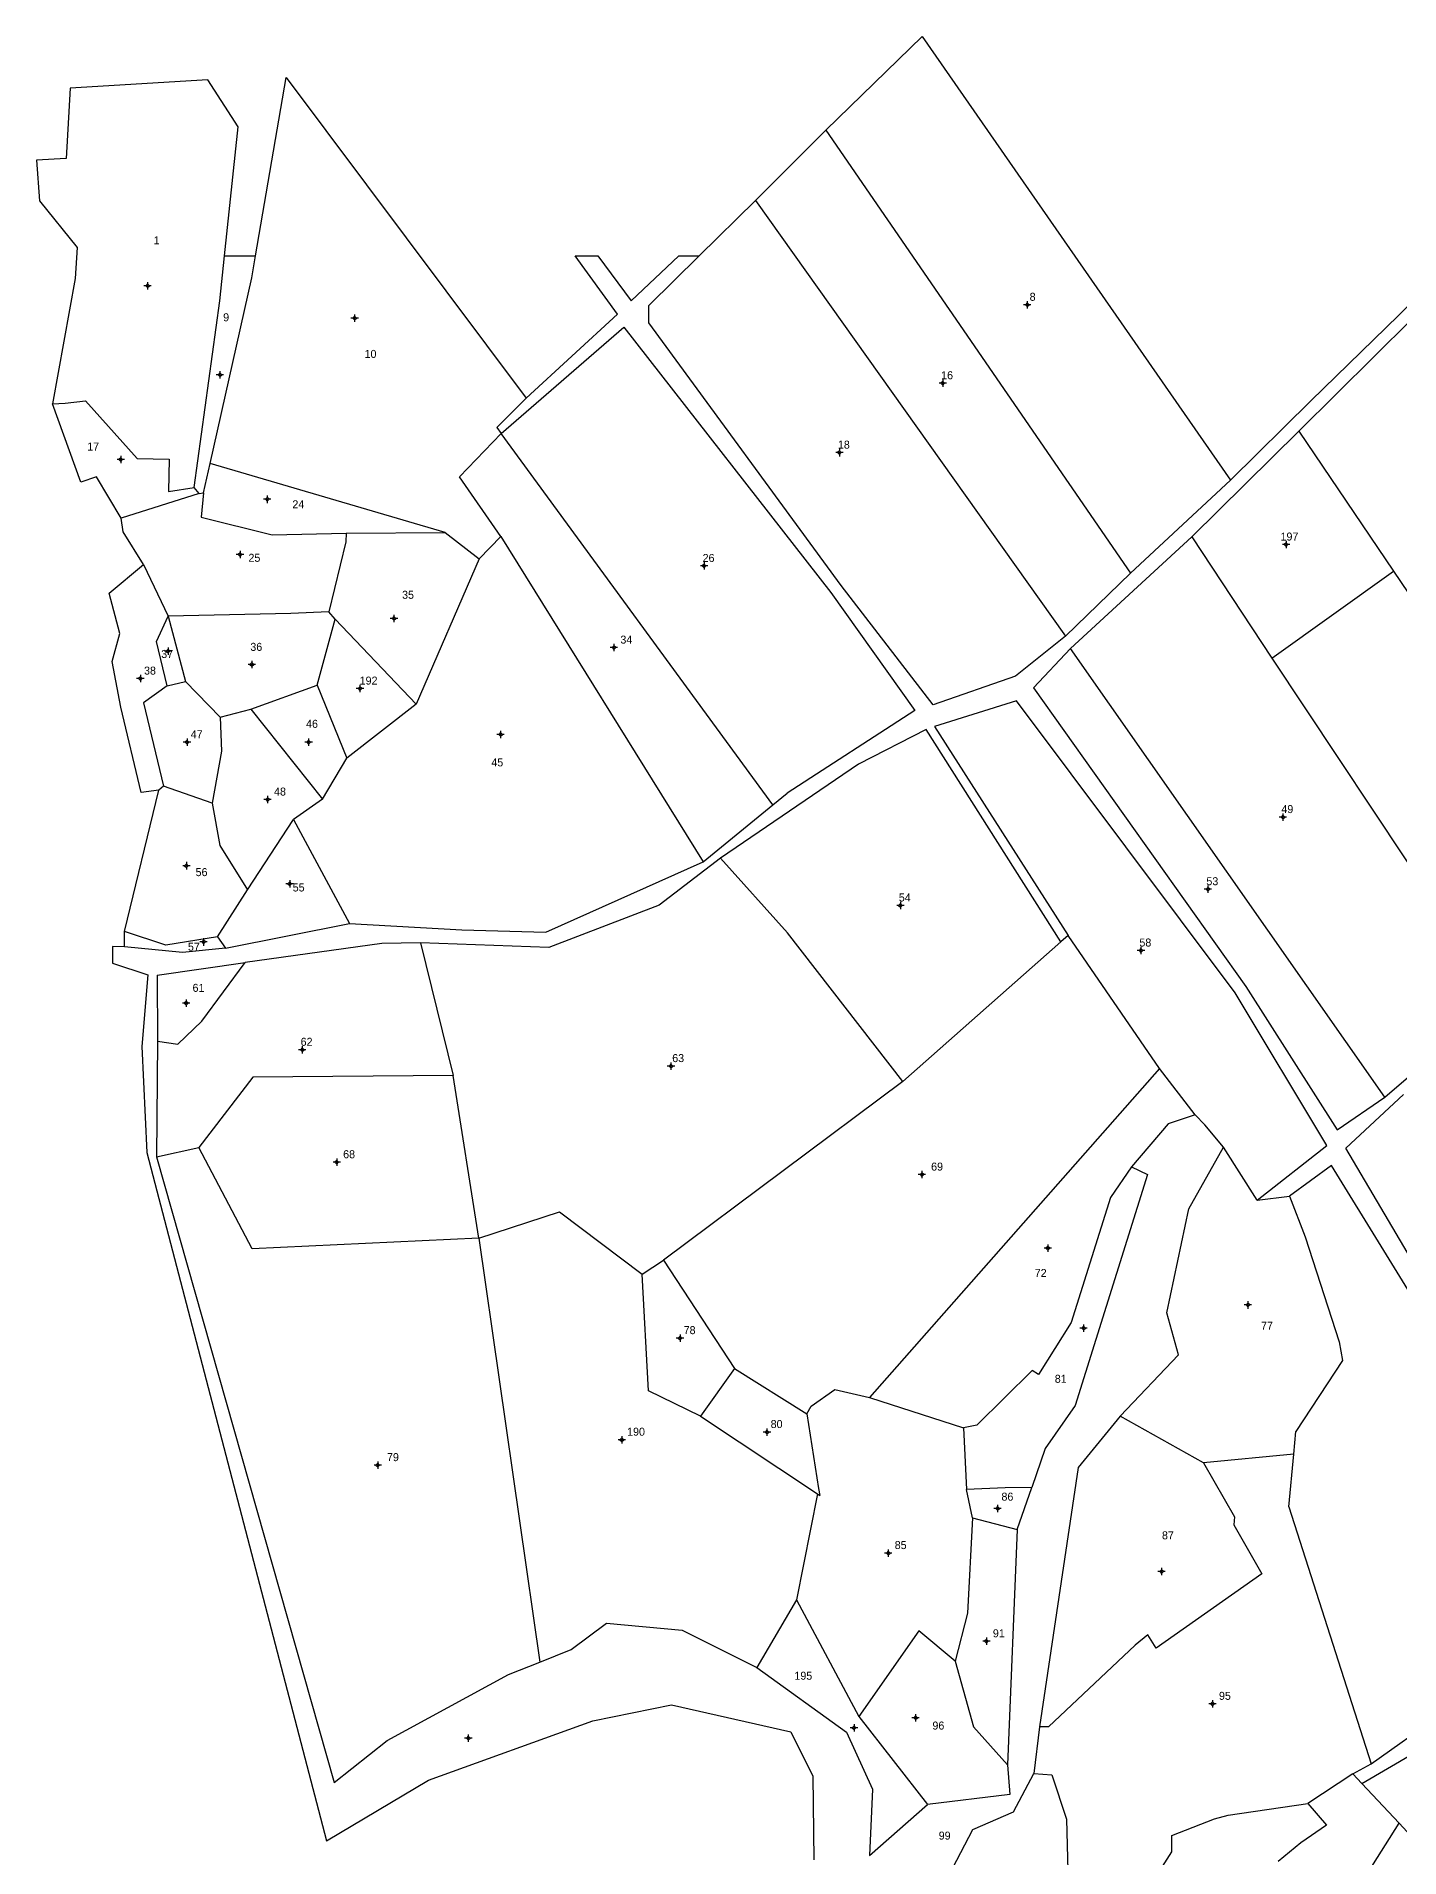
# Model space of a CAD drawing. Extents: x 361974 to 363140, y 1840922 to 1842083.
# Drawn here: x 361974 to 362434, y 1841460 to 1842074 of the extents above; entities that cross this region are included whole.
import ezdxf

# ---------------------------------------------------------------- set-up
doc = ezdxf.new("R2010")
doc.units = 0
for name, color, linetype in [('Level 10', 7, 'Continuous'), ('Level 11', 7, 'Continuous'), ('Level 15', 7, 'Continuous')]:
    doc.layers.add(name, color=color, linetype=linetype)

msp = doc.modelspace()

# ---------------------------------------------------------------- linework, layer by layer
at = {"layer": 'Level 10'}
for p, q in [((362240.61, 1842042.37), (362273.17, 1842074.03)), ((362273.17, 1842074.03), (362377.11, 1841924.29)), ((361985.72, 1842056.62), (361984.37, 1842032.88)), ((362032.12, 1842059.37), (361985.72, 1842056.62)), ((362042.42, 1842043.55), (362032.12, 1842059.37)), ((362048.27, 1842000), (362058.6, 1842060.22)), ((362058.6, 1842060.22), (362139.58, 1841952.03)), ((362037.8, 1842000), (362042.42, 1842043.55)), ((362216.95, 1842018.69), (362240.61, 1842042.37)), ((362240.61, 1842042.37), (362343.36, 1841892.99)), ((361984.37, 1842032.88), (361974.32, 1842032.28)), ((361974.32, 1842032.28), (361975.41, 1842018.59)), ((361975.41, 1842018.59), (361988.03, 1842002.78)), ((362197.94, 1842000), (362216.95, 1842018.69)), ((362216.95, 1842018.69), (362321.46, 1841871.69)), ((361988.03, 1842002.78), (361987.35, 1841992.41)), ((362036.2, 1841984.87), (362037.8, 1842000)), ((362037.8, 1842000), (362048.27, 1842000)), ((362047, 1841992.59), (362048.27, 1842000)), ((362170.37, 1841980.36), (362156.1, 1842000)), ((362156.1, 1842000), (362163.67, 1842000)), ((362163.67, 1842000), (362174.92, 1841984.81)), ((362174.92, 1841984.81), (362191.02, 1842000)), ((362180.86, 1841983.21), (362197.94, 1842000)), ((362191.02, 1842000), (362197.94, 1842000)), ((362453.59, 1842000), (362433.92, 1841979.97)), ((361987.35, 1841992.41), (361979.7, 1841950.05)), ((362032.91, 1841929.92), (362047, 1841992.59)), ((362027.57, 1841921.83), (362036.2, 1841984.87)), ((362180.94, 1841977.47), (362180.86, 1841983.21)), ((362139.58, 1841952.03), (362170.37, 1841980.36)), ((362245.76, 1841888.86), (362180.94, 1841977.47)), ((362400.14, 1841940.9), (362438.3, 1841978.64)), ((362433.92, 1841979.97), (362404.29, 1841951.15)), ((362131.12, 1841940.1), (362172.44, 1841976)), ((362172.44, 1841976), (362242.36, 1841886.4)), ((362139.58, 1841952.03), (362129.59, 1841942.14)), ((361979.7, 1841950.05), (361983.99, 1841950.33)), ((361989.27, 1841923.63), (361979.7, 1841950.05)), ((361983.99, 1841950.33), (361990.83, 1841951.09)), ((361990.83, 1841951.09), (362008.32, 1841931.7)), ((362404.29, 1841951.15), (362377.11, 1841924.29)), ((362117.06, 1841925.44), (362131.12, 1841940.1)), ((362129.59, 1841942.14), (362131.12, 1841940.1)), ((362222.78, 1841814.82), (362131.12, 1841940.1)), ((362364.04, 1841905.2), (362400.14, 1841940.9)), ((362400.14, 1841940.9), (362432.07, 1841893.68)), ((362008.32, 1841931.7), (362019.07, 1841931.46)), ((362019.07, 1841931.46), (362018.88, 1841920.49)), ((362030.69, 1841920.07), (362032.91, 1841929.92)), ((362112.21, 1841906.66), (362032.91, 1841929.92)), ((361994.54, 1841925.43), (361989.27, 1841923.63)), ((362002.89, 1841911.5), (361994.54, 1841925.43)), ((362018.88, 1841920.49), (362027.57, 1841921.83)), ((362029.23, 1841919.8), (362027.57, 1841921.83)), ((362131.03, 1841905.34), (362117.06, 1841925.44)), ((362377.11, 1841924.29), (362343.36, 1841892.99)), ((362029.23, 1841919.8), (362002.89, 1841911.5)), ((362029.23, 1841919.8), (362030.69, 1841920.07)), ((362030.69, 1841920.07), (362029.84, 1841911.83)), ((362003.57, 1841906.91), (362002.89, 1841911.5)), ((362029.84, 1841911.83), (362053.8, 1841905.85)), ((362010.39, 1841895.84), (362003.57, 1841906.91)), ((362053.8, 1841905.85), (362078.82, 1841906.51)), ((362078.75, 1841903.49), (362072.94, 1841879.95)), ((362078.82, 1841906.51), (362078.75, 1841903.49)), ((362078.82, 1841906.51), (362112.21, 1841906.66)), ((362112.21, 1841906.66), (362123.73, 1841897.79)), ((362123.73, 1841897.79), (362131.03, 1841905.34)), ((362131.03, 1841905.34), (362199.2, 1841795.63)), ((362364.04, 1841905.2), (362323.15, 1841867.52)), ((362364.04, 1841905.2), (362391.11, 1841864.35)), ((362123.73, 1841897.79), (362102.46, 1841848.79)), ((361998.85, 1841886.2), (362010.39, 1841895.84)), ((362010.39, 1841895.84), (362018.79, 1841878.43)), ((362343.36, 1841892.99), (362321.46, 1841871.69)), ((362391.11, 1841864.35), (362432.07, 1841893.68)), ((362432.07, 1841893.68), (362506.16, 1841784.11)), ((362002.51, 1841872.6), (361998.85, 1841886.2)), ((362242.36, 1841886.4), (362270.63, 1841846.62)), ((362276.88, 1841848.56), (362245.76, 1841888.86)), ((362014.81, 1841869.87), (362018.79, 1841878.43)), ((362060.14, 1841879.42), (362018.79, 1841878.43)), ((362018.79, 1841878.43), (362024.57, 1841856.47)), ((362072.94, 1841879.95), (362060.14, 1841879.42)), ((362075.07, 1841877.47), (362072.94, 1841879.95)), ((361999.86, 1841863.16), (362002.51, 1841872.6)), ((362069.01, 1841855.23), (362075.07, 1841877.47)), ((362075.07, 1841877.47), (362102.46, 1841848.79)), ((362018.42, 1841854.91), (362014.81, 1841869.87)), ((362321.46, 1841871.69), (362304.58, 1841858.19)), ((362323.15, 1841867.52), (362310.68, 1841854.24)), ((362429.23, 1841716.18), (362323.15, 1841867.52)), ((362002.75, 1841847.81), (361999.86, 1841863.16)), ((362391.11, 1841864.35), (362467.41, 1841749.21)), ((362018.42, 1841854.91), (362010.43, 1841849.19)), ((362018.42, 1841854.91), (362024.57, 1841856.47)), ((362024.57, 1841856.47), (362036.26, 1841844.42)), ((362046.6, 1841847.07), (362069.01, 1841855.23)), ((362069.01, 1841855.23), (362079.01, 1841830.6)), ((362304.58, 1841858.19), (362276.88, 1841848.56)), ((362310.68, 1841854.24), (362382.33, 1841753.58)), ((362009.64, 1841818.96), (362002.75, 1841847.81)), ((362010.43, 1841849.19), (362017.24, 1841821.16)), ((362102.46, 1841848.79), (362079.01, 1841830.6)), ((362304.99, 1841849.89), (362277.3, 1841841.27)), ((362378.75, 1841751.36), (362304.99, 1841849.89)), ((362036.26, 1841844.42), (362046.6, 1841847.07)), ((362036.26, 1841844.42), (362036.71, 1841832.91)), ((362046.6, 1841847.07), (362070.87, 1841816.68)), ((362270.63, 1841846.62), (362227.59, 1841818.73)), ((362277.3, 1841841.27), (362322.37, 1841770.73)), ((362274.5, 1841840.2), (362251.68, 1841828.53)), ((362319.94, 1841768.58), (362274.5, 1841840.2)), ((362036.71, 1841832.91), (362033.64, 1841815.37)), ((362070.87, 1841816.68), (362079.01, 1841830.6)), ((362251.68, 1841828.53), (362205.06, 1841796.86)), ((362004.04, 1841772.05), (362015.57, 1841819.72)), ((362015.57, 1841819.72), (362009.64, 1841818.96)), ((362017.24, 1841821.16), (362015.57, 1841819.72)), ((362033.64, 1841815.37), (362017.24, 1841821.16)), ((362070.87, 1841816.68), (362061.08, 1841809.89)), ((362222.78, 1841814.82), (362227.59, 1841818.73)), ((362033.64, 1841815.37), (362036.23, 1841801.09)), ((362199.2, 1841795.63), (362222.78, 1841814.82)), ((362045.47, 1841786.14), (362061.08, 1841809.89)), ((362061.08, 1841809.89), (362079.89, 1841774.79)), ((362036.23, 1841801.09), (362045.47, 1841786.14)), ((362146.12, 1841771.83), (362199.2, 1841795.63)), ((362205.06, 1841796.86), (362184.45, 1841781)), ((362227.71, 1841771.61), (362205.06, 1841796.86)), ((362035.36, 1841770.27), (362045.47, 1841786.14)), ((362184.45, 1841781), (362147.22, 1841766.72)), ((362038.14, 1841766.51), (362079.89, 1841774.79)), ((362079.89, 1841774.79), (362117.8, 1841772.65)), ((362017.99, 1841767.45), (362004.04, 1841772.05)), ((362004.04, 1841766.95), (362004.04, 1841772.05)), ((362035.36, 1841770.27), (362017.99, 1841767.45)), ((362035.36, 1841770.27), (362038.14, 1841766.51)), ((362090.88, 1841767.99), (362044.69, 1841761.64)), ((362103.93, 1841768.29), (362090.88, 1841767.99)), ((362147.22, 1841766.72), (362103.93, 1841768.29)), ((362103.93, 1841768.29), (362114.96, 1841723.51)), ((362117.8, 1841772.65), (362146.12, 1841771.83)), ((362266.57, 1841721.55), (362227.71, 1841771.61)), ((362319.94, 1841768.58), (362266.57, 1841721.55)), ((362322.37, 1841770.73), (362319.94, 1841768.58)), ((362353.13, 1841725.83), (362322.37, 1841770.73)), ((362004.04, 1841766.95), (362000, 1841767)), ((362000, 1841767), (362000, 1841761.37)), ((362000, 1841761.37), (362011.86, 1841757.44)), ((362023.57, 1841765.06), (362004.04, 1841766.95)), ((362015.02, 1841757.34), (362044.69, 1841761.64)), ((362038.14, 1841766.51), (362023.57, 1841765.06)), ((362030.17, 1841741.83), (362044.69, 1841761.64)), ((362011.86, 1841757.44), (362009.92, 1841733.31)), ((362015.02, 1841757.34), (362015.16, 1841735.1)), ((362409.62, 1841699.94), (362378.75, 1841751.36)), ((362382.33, 1841753.58), (362413.13, 1841705.19)), ((362429.23, 1841716.18), (362467.41, 1841749.21)), ((362022.01, 1841734.12), (362030.17, 1841741.83)), ((362009.92, 1841733.31), (362011.57, 1841697.55)), ((362015.16, 1841735.1), (362014.78, 1841696.1)), ((362015.16, 1841735.1), (362022.01, 1841734.12)), ((362353.13, 1841725.83), (362255.4, 1841614.94)), ((362365.2, 1841710.3), (362353.13, 1841725.83)), ((362047.33, 1841722.97), (362029.11, 1841699.18)), ((362114.96, 1841723.51), (362047.33, 1841722.97)), ((362123.56, 1841668.6), (362114.96, 1841723.51)), ((362266.57, 1841721.55), (362185.82, 1841661.28)), ((362413.13, 1841705.19), (362429.23, 1841716.18)), ((362416.01, 1841699.03), (362435.51, 1841717.13)), ((362356.11, 1841707.22), (362343.77, 1841692.76)), ((362365.2, 1841710.3), (362356.11, 1841707.22)), ((362368.48, 1841706.91), (362365.2, 1841710.3)), ((362374.74, 1841699.36), (362368.48, 1841706.91)), ((362386.14, 1841681.48), (362409.62, 1841699.94)), ((362011.57, 1841697.55), (362072.23, 1841465.38)), ((362014.78, 1841696.1), (362029.11, 1841699.18)), ((362014.78, 1841696.1), (362074.8, 1841484.99)), ((362047.1, 1841665.02), (362029.11, 1841699.18)), ((362363.06, 1841678.49), (362374.74, 1841699.36)), ((362386.14, 1841681.48), (362374.74, 1841699.36)), ((362500.16, 1841556.34), (362416.01, 1841699.03)), ((362349.15, 1841690.14), (362324.69, 1841612.16)), ((362343.77, 1841692.76), (362336.7, 1841682.41)), ((362343.77, 1841692.76), (362349.15, 1841690.14)), ((362411.21, 1841693.17), (362397.01, 1841682.85)), ((362501.62, 1841546), (362411.21, 1841693.17)), ((362336.7, 1841682.41), (362323.42, 1841640.2)), ((362386.14, 1841681.48), (362397.01, 1841682.85)), ((362397.01, 1841682.85), (362402.3, 1841669.08)), ((362123.56, 1841668.6), (362150.73, 1841677.48)), ((362150.73, 1841677.48), (362178.65, 1841656.53)), ((362355.7, 1841643.47), (362363.06, 1841678.49)), ((362123.56, 1841668.6), (362047.1, 1841665.02)), ((362123.56, 1841668.6), (362144.14, 1841525.67)), ((362402.3, 1841669.08), (362413.8, 1841633.72)), ((362178.65, 1841656.53), (362185.82, 1841661.28)), ((362185.82, 1841661.28), (362209.77, 1841624.64)), ((362180.8, 1841617.12), (362178.65, 1841656.53)), ((362323.42, 1841640.2), (362312.42, 1841622.62)), ((362359.58, 1841629.26), (362355.7, 1841643.47)), ((362413.8, 1841633.72), (362414.89, 1841627.39)), ((362339.88, 1841608.6), (362359.58, 1841629.26)), ((362414.89, 1841627.39), (362399.22, 1841603.42)), ((362209.77, 1841624.64), (362198.39, 1841608.57)), ((362209.77, 1841624.64), (362234.17, 1841609.44)), ((362310.19, 1841623.99), (362291.59, 1841605.58)), ((362312.42, 1841622.62), (362310.19, 1841623.99)), ((362198.39, 1841608.57), (362180.8, 1841617.12)), ((362235.62, 1841612.01), (362243.64, 1841617.58)), ((362243.64, 1841617.58), (362255.4, 1841614.94)), ((362255.4, 1841614.94), (362287.08, 1841604.64)), ((362198.39, 1841608.57), (362237.8, 1841582.35)), ((362234.17, 1841609.44), (362235.62, 1841612.01)), ((362234.17, 1841609.44), (362238.17, 1841584.25)), ((362324.69, 1841612.16), (362314.59, 1841597.73)), ((362339.88, 1841608.6), (362325.72, 1841591.33)), ((362367.99, 1841592.86), (362339.88, 1841608.6)), ((362291.59, 1841605.58), (362287.08, 1841604.64)), ((362287.08, 1841604.64), (362288.13, 1841583.87)), ((362398.48, 1841595.76), (362399.22, 1841603.42)), ((362314.59, 1841597.73), (362310.1, 1841584.54)), ((362398.48, 1841595.76), (362367.99, 1841592.86)), ((362396.77, 1841578.06), (362398.48, 1841595.76)), ((362325.72, 1841591.33), (362312.71, 1841503.79)), ((362367.99, 1841592.86), (362378.48, 1841574.6)), ((362238.17, 1841584.25), (362238.55, 1841581.85)), ((362301.17, 1841584.4), (362288.13, 1841583.87)), ((362290.15, 1841574.29), (362288.13, 1841583.87)), ((362310.1, 1841584.54), (362301.17, 1841584.4)), ((362305.13, 1841570.4), (362310.1, 1841584.54)), ((362237.8, 1841582.35), (362230.77, 1841546.6)), ((362237.8, 1841582.35), (362238.55, 1841581.85)), ((362396.77, 1841578.06), (362424.62, 1841491.34)), ((362290.15, 1841574.29), (362288.37, 1841542.1)), ((362290.15, 1841574.29), (362305.13, 1841570.4)), ((362378.48, 1841574.6), (362378.21, 1841571.9)), ((362378.21, 1841571.9), (362387.69, 1841555.47)), ((362305.13, 1841570.4), (362301.93, 1841491.02)), ((362387.69, 1841555.47), (362352.01, 1841530.3)), ((362230.77, 1841546.6), (362217.4, 1841523.85)), ((362230.77, 1841546.6), (362251.8, 1841507.27)), ((362288.37, 1841542.1), (362284.29, 1841525.97)), ((362424.62, 1841491.34), (362501.62, 1841546)), ((362154.68, 1841529.91), (362166.65, 1841538.73)), ((362166.65, 1841538.73), (362192.14, 1841536.4)), ((362192.14, 1841536.4), (362217.4, 1841523.85)), ((362272.01, 1841536.16), (362251.8, 1841507.27)), ((362284.29, 1841525.97), (362272.01, 1841536.16)), ((362349.29, 1841534.85), (362345.02, 1841531.33)), ((362352.01, 1841530.3), (362349.29, 1841534.85)), ((362144.14, 1841525.67), (362154.68, 1841529.91)), ((362345.02, 1841531.33), (362315.71, 1841503.77)), ((362133.59, 1841521.43), (362144.14, 1841525.67)), ((362217.4, 1841523.85), (362247.54, 1841502.06)), ((362284.29, 1841525.97), (362290.49, 1841503.85)), ((362092.66, 1841499.2), (362133.59, 1841521.43)), ((362162.02, 1841505.82), (362188.51, 1841511.23)), ((362188.51, 1841511.23), (362228.77, 1841502.09)), ((362421.49, 1841484.65), (362465.26, 1841510.47)), ((362106.56, 1841485.81), (362162.02, 1841505.82)), ((362251.8, 1841507.27), (362274.88, 1841477.56)), ((362290.49, 1841503.85), (362301.93, 1841491.02)), ((362312.71, 1841503.79), (362310.83, 1841488.05)), ((362315.71, 1841503.77), (362312.71, 1841503.79)), ((362074.8, 1841484.99), (362092.66, 1841499.2)), ((362228.77, 1841502.09), (362236.26, 1841487.2)), ((362247.54, 1841502.06), (362256.37, 1841482.79)), ((362418.41, 1841487.93), (362424.62, 1841491.34)), ((362072.23, 1841465.38), (362106.56, 1841485.81)), ((362236.26, 1841487.2), (362236.58, 1841458.99)), ((362301.93, 1841491.02), (362302.65, 1841481.03)), ((362303.98, 1841475.1), (362310.83, 1841488.05)), ((362310.83, 1841488.05), (362316.81, 1841487.62)), ((362316.81, 1841487.62), (362321.86, 1841472.7)), ((362418.41, 1841487.93), (362403.21, 1841477.97)), ((362418.41, 1841487.93), (362421.49, 1841484.65)), ((362256.37, 1841482.79), (362255.32, 1841460.41)), ((362302.65, 1841481.03), (362274.88, 1841477.56)), ((362421.49, 1841484.65), (362434.02, 1841471.28)), ((362255.32, 1841460.41), (362274.88, 1841477.56)), ((362290.23, 1841469.14), (362303.98, 1841475.1)), ((362321.86, 1841472.7), (362322.92, 1841427.36)), ((362357.4, 1841467.1), (362371.75, 1841472.8)), ((362371.75, 1841472.8), (362376.38, 1841474.03)), ((362376.38, 1841474.03), (362403.21, 1841477.97)), ((362403.21, 1841477.97), (362409.56, 1841470.64)), ((362279.44, 1841448.51), (362290.23, 1841469.14)), ((362357.38, 1841461.62), (362357.4, 1841467.1)), ((362409.56, 1841470.64), (362400.91, 1841464.72)), ((362423.49, 1841454.57), (362434.02, 1841471.28)), ((362434.02, 1841471.28), (362436.76, 1841468.36)), ((362338.38, 1841432.21), (362357.38, 1841461.62)), ((362400.91, 1841464.72), (362393.25, 1841458.37))]:
    msp.add_line(p, q, dxfattribs=at)
at = {"layer": 'Level 11'}
for p, q in [((362011.195, 1841989.93), (362010.57, 1841989.93)), ((362011.82, 1841990.555), (362011.195, 1841989.93)), ((362011.195, 1841989.93), (362011.82, 1841989.305)), ((362011.82, 1841991.18), (362011.82, 1841990.555)), ((362012.445, 1841989.93), (362011.82, 1841990.555)), ((362011.82, 1841989.305), (362012.445, 1841989.93)), ((362011.82, 1841989.305), (362011.82, 1841988.68)), ((362013.07, 1841989.93), (362012.445, 1841989.93)), ((362307.925, 1841983.51), (362307.3, 1841983.51)), ((362308.55, 1841984.135), (362307.925, 1841983.51)), ((362307.925, 1841983.51), (362308.55, 1841982.885)), ((362308.55, 1841984.76), (362308.55, 1841984.135)), ((362309.175, 1841983.51), (362308.55, 1841984.135)), ((362308.55, 1841982.885), (362309.175, 1841983.51)), ((362308.55, 1841982.885), (362308.55, 1841982.26)), ((362309.8, 1841983.51), (362309.175, 1841983.51)), ((362081.045, 1841979), (362080.42, 1841979)), ((362081.67, 1841979.625), (362081.045, 1841979)), ((362081.045, 1841979), (362081.67, 1841978.375)), ((362081.67, 1841980.25), (362081.67, 1841979.625)), ((362082.295, 1841979), (362081.67, 1841979.625)), ((362081.67, 1841978.375), (362082.295, 1841979)), ((362081.67, 1841978.375), (362081.67, 1841977.75)), ((362082.92, 1841979), (362082.295, 1841979)), ((362035.595, 1841959.9), (362034.97, 1841959.9)), ((362036.22, 1841960.525), (362035.595, 1841959.9)), ((362035.595, 1841959.9), (362036.22, 1841959.275)), ((362036.22, 1841961.15), (362036.22, 1841960.525)), ((362036.845, 1841959.9), (362036.22, 1841960.525)), ((362036.22, 1841959.275), (362036.845, 1841959.9)), ((362036.22, 1841959.275), (362036.22, 1841958.65)), ((362037.47, 1841959.9), (362036.845, 1841959.9)), ((362280.05, 1841958.28), (362280.05, 1841957.655)), ((362279.425, 1841957.03), (362278.8, 1841957.03)), ((362280.05, 1841957.655), (362279.425, 1841957.03)), ((362279.425, 1841957.03), (362280.05, 1841956.405)), ((362280.675, 1841957.03), (362280.05, 1841957.655)), ((362280.05, 1841956.405), (362280.675, 1841957.03)), ((362280.05, 1841956.405), (362280.05, 1841955.78)), ((362281.3, 1841957.03), (362280.675, 1841957.03)), ((362244.595, 1841933.62), (362243.97, 1841933.62)), ((362245.22, 1841934.245), (362244.595, 1841933.62)), ((362244.595, 1841933.62), (362245.22, 1841932.995)), ((362245.22, 1841934.87), (362245.22, 1841934.245)), ((362245.845, 1841933.62), (362245.22, 1841934.245)), ((362245.22, 1841932.995), (362245.845, 1841933.62)), ((362246.47, 1841933.62), (362245.845, 1841933.62)), ((362002.155, 1841931.3), (362001.53, 1841931.3)), ((362002.78, 1841931.925), (362002.155, 1841931.3)), ((362002.155, 1841931.3), (362002.78, 1841930.675)), ((362002.78, 1841932.55), (362002.78, 1841931.925)), ((362003.405, 1841931.3), (362002.78, 1841931.925)), ((362002.78, 1841930.675), (362003.405, 1841931.3)), ((362002.78, 1841930.675), (362002.78, 1841930.05)), ((362004.03, 1841931.3), (362003.405, 1841931.3)), ((362245.22, 1841932.995), (362245.22, 1841932.37)), ((362051.575, 1841917.88), (362050.95, 1841917.88)), ((362052.2, 1841918.505), (362051.575, 1841917.88)), ((362051.575, 1841917.88), (362052.2, 1841917.255)), ((362052.2, 1841919.13), (362052.2, 1841918.505)), ((362052.825, 1841917.88), (362052.2, 1841918.505)), ((362052.2, 1841917.255), (362052.825, 1841917.88)), ((362052.2, 1841917.255), (362052.2, 1841916.63)), ((362053.45, 1841917.88), (362052.825, 1841917.88)), ((362395.88, 1841903.245), (362395.255, 1841902.62)), ((362395.88, 1841903.87), (362395.88, 1841903.245)), ((362396.505, 1841902.62), (362395.88, 1841903.245)), ((362042.375, 1841899.25), (362041.75, 1841899.25)), ((362043, 1841899.875), (362042.375, 1841899.25)), ((362042.375, 1841899.25), (362043, 1841898.625)), ((362043, 1841900.5), (362043, 1841899.875)), ((362043.625, 1841899.25), (362043, 1841899.875)), ((362043, 1841898.625), (362043.625, 1841899.25)), ((362043, 1841898.625), (362043, 1841898)), ((362044.25, 1841899.25), (362043.625, 1841899.25)), ((362199.57, 1841896.66), (362199.57, 1841896.035)), ((362395.255, 1841902.62), (362394.63, 1841902.62)), ((362395.255, 1841902.62), (362395.88, 1841901.995)), ((362395.88, 1841901.995), (362396.505, 1841902.62)), ((362395.88, 1841901.995), (362395.88, 1841901.37)), ((362397.13, 1841902.62), (362396.505, 1841902.62)), ((362198.945, 1841895.41), (362198.32, 1841895.41)), ((362199.57, 1841896.035), (362198.945, 1841895.41)), ((362198.945, 1841895.41), (362199.57, 1841894.785)), ((362200.195, 1841895.41), (362199.57, 1841896.035)), ((362199.57, 1841894.785), (362200.195, 1841895.41)), ((362199.57, 1841894.785), (362199.57, 1841894.16)), ((362200.82, 1841895.41), (362200.195, 1841895.41)), ((362094.94, 1841878.345), (362094.315, 1841877.72)), ((362094.94, 1841878.97), (362094.94, 1841878.345)), ((362095.565, 1841877.72), (362094.94, 1841878.345)), ((362094.315, 1841877.72), (362093.69, 1841877.72)), ((362094.315, 1841877.72), (362094.94, 1841877.095)), ((362094.94, 1841877.095), (362095.565, 1841877.72)), ((362094.94, 1841877.095), (362094.94, 1841876.47)), ((362096.19, 1841877.72), (362095.565, 1841877.72)), ((362018.105, 1841866.67), (362017.48, 1841866.67)), ((362018.73, 1841867.295), (362018.105, 1841866.67)), ((362018.105, 1841866.67), (362018.73, 1841866.045)), ((362018.73, 1841867.92), (362018.73, 1841867.295)), ((362019.355, 1841866.67), (362018.73, 1841867.295)), ((362018.73, 1841866.045), (362019.355, 1841866.67)), ((362018.73, 1841866.045), (362018.73, 1841865.42)), ((362019.98, 1841866.67), (362019.355, 1841866.67)), ((362168.515, 1841867.86), (362167.89, 1841867.86)), ((362169.14, 1841868.485), (362168.515, 1841867.86)), ((362168.515, 1841867.86), (362169.14, 1841867.235)), ((362169.14, 1841869.11), (362169.14, 1841868.485)), ((362169.765, 1841867.86), (362169.14, 1841868.485)), ((362169.14, 1841867.235), (362169.765, 1841867.86)), ((362169.14, 1841867.235), (362169.14, 1841866.61)), ((362170.39, 1841867.86), (362169.765, 1841867.86)), ((362046.365, 1841862.18), (362045.74, 1841862.18)), ((362046.99, 1841862.805), (362046.365, 1841862.18)), ((362046.365, 1841862.18), (362046.99, 1841861.555)), ((362046.99, 1841863.43), (362046.99, 1841862.805)), ((362047.615, 1841862.18), (362046.99, 1841862.805)), ((362046.99, 1841861.555), (362047.615, 1841862.18)), ((362046.99, 1841861.555), (362046.99, 1841860.93)), ((362048.24, 1841862.18), (362047.615, 1841862.18)), ((362008.755, 1841857.4), (362008.13, 1841857.4)), ((362009.38, 1841858.025), (362008.755, 1841857.4)), ((362008.755, 1841857.4), (362009.38, 1841856.775)), ((362009.38, 1841858.65), (362009.38, 1841858.025)), ((362010.005, 1841857.4), (362009.38, 1841858.025)), ((362009.38, 1841856.775), (362010.005, 1841857.4)), ((362009.38, 1841856.775), (362009.38, 1841856.15)), ((362010.63, 1841857.4), (362010.005, 1841857.4)), ((362082.845, 1841854.04), (362082.22, 1841854.04)), ((362083.47, 1841854.665), (362082.845, 1841854.04)), ((362082.845, 1841854.04), (362083.47, 1841853.415)), ((362083.47, 1841855.29), (362083.47, 1841854.665)), ((362084.095, 1841854.04), (362083.47, 1841854.665)), ((362083.47, 1841853.415), (362084.095, 1841854.04)), ((362084.72, 1841854.04), (362084.095, 1841854.04)), ((362083.47, 1841853.415), (362083.47, 1841852.79)), ((362024.495, 1841835.92), (362023.87, 1841835.92)), ((362025.12, 1841836.545), (362024.495, 1841835.92)), ((362024.495, 1841835.92), (362025.12, 1841835.295)), ((362025.12, 1841837.17), (362025.12, 1841836.545)), ((362025.745, 1841835.92), (362025.12, 1841836.545)), ((362025.12, 1841835.295), (362025.745, 1841835.92)), ((362025.12, 1841835.295), (362025.12, 1841834.67)), ((362026.37, 1841835.92), (362025.745, 1841835.92)), ((362065.535, 1841835.96), (362064.91, 1841835.96)), ((362066.16, 1841836.585), (362065.535, 1841835.96)), ((362065.535, 1841835.96), (362066.16, 1841835.335)), ((362066.16, 1841837.21), (362066.16, 1841836.585)), ((362066.785, 1841835.96), (362066.16, 1841836.585)), ((362066.16, 1841835.335), (362066.785, 1841835.96)), ((362066.16, 1841835.335), (362066.16, 1841834.71)), ((362067.41, 1841835.96), (362066.785, 1841835.96)), ((362130.285, 1841838.58), (362129.66, 1841838.58)), ((362130.91, 1841839.205), (362130.285, 1841838.58)), ((362130.285, 1841838.58), (362130.91, 1841837.955)), ((362130.91, 1841839.83), (362130.91, 1841839.205)), ((362131.535, 1841838.58), (362130.91, 1841839.205)), ((362130.91, 1841837.955), (362131.535, 1841838.58)), ((362130.91, 1841837.955), (362130.91, 1841837.33)), ((362132.16, 1841838.58), (362131.535, 1841838.58)), ((362052.31, 1841817.225), (362051.685, 1841816.6)), ((362052.31, 1841817.85), (362052.31, 1841817.225)), ((362052.935, 1841816.6), (362052.31, 1841817.225)), ((362051.685, 1841816.6), (362051.06, 1841816.6)), ((362051.685, 1841816.6), (362052.31, 1841815.975)), ((362052.31, 1841815.975), (362052.935, 1841816.6)), ((362052.31, 1841815.975), (362052.31, 1841815.35)), ((362053.56, 1841816.6), (362052.935, 1841816.6)), ((362394.205, 1841810.69), (362393.58, 1841810.69)), ((362394.83, 1841811.315), (362394.205, 1841810.69)), ((362394.205, 1841810.69), (362394.83, 1841810.065)), ((362394.83, 1841811.94), (362394.83, 1841811.315)), ((362395.455, 1841810.69), (362394.83, 1841811.315)), ((362394.83, 1841810.065), (362395.455, 1841810.69)), ((362396.08, 1841810.69), (362395.455, 1841810.69)), ((362394.83, 1841810.065), (362394.83, 1841809.44)), ((362024.295, 1841794.3), (362023.67, 1841794.3)), ((362024.92, 1841794.925), (362024.295, 1841794.3)), ((362024.295, 1841794.3), (362024.92, 1841793.675)), ((362024.92, 1841795.55), (362024.92, 1841794.925)), ((362025.545, 1841794.3), (362024.92, 1841794.925)), ((362024.92, 1841793.675), (362025.545, 1841794.3)), ((362024.92, 1841793.675), (362024.92, 1841793.05)), ((362026.17, 1841794.3), (362025.545, 1841794.3)), ((362059.135, 1841788.2), (362058.51, 1841788.2)), ((362059.76, 1841788.825), (362059.135, 1841788.2)), ((362059.135, 1841788.2), (362059.76, 1841787.575)), ((362059.76, 1841789.45), (362059.76, 1841788.825)), ((362060.385, 1841788.2), (362059.76, 1841788.825)), ((362059.76, 1841787.575), (362060.385, 1841788.2)), ((362059.76, 1841787.575), (362059.76, 1841786.95)), ((362061.01, 1841788.2), (362060.385, 1841788.2)), ((362368.895, 1841786.36), (362368.27, 1841786.36)), ((362369.52, 1841786.985), (362368.895, 1841786.36)), ((362368.895, 1841786.36), (362369.52, 1841785.735)), ((362369.52, 1841787.61), (362369.52, 1841786.985)), ((362370.145, 1841786.36), (362369.52, 1841786.985)), ((362369.52, 1841785.735), (362370.145, 1841786.36)), ((362370.77, 1841786.36), (362370.145, 1841786.36)), ((362265.145, 1841780.88), (362264.52, 1841780.88)), ((362265.77, 1841781.505), (362265.145, 1841780.88)), ((362265.145, 1841780.88), (362265.77, 1841780.255)), ((362265.77, 1841782.13), (362265.77, 1841781.505)), ((362266.395, 1841780.88), (362265.77, 1841781.505)), ((362265.77, 1841780.255), (362266.395, 1841780.88)), ((362265.77, 1841780.255), (362265.77, 1841779.63)), ((362267.02, 1841780.88), (362266.395, 1841780.88)), ((362369.52, 1841785.735), (362369.52, 1841785.11)), ((362030.085, 1841768.56), (362029.46, 1841768.56)), ((362030.71, 1841769.185), (362030.085, 1841768.56)), ((362030.085, 1841768.56), (362030.71, 1841767.935)), ((362030.71, 1841769.81), (362030.71, 1841769.185)), ((362031.335, 1841768.56), (362030.71, 1841769.185)), ((362030.71, 1841767.935), (362031.335, 1841768.56)), ((362030.71, 1841767.935), (362030.71, 1841767.31)), ((362031.96, 1841768.56), (362031.335, 1841768.56)), ((362346.305, 1841765.68), (362345.68, 1841765.68)), ((362346.93, 1841766.305), (362346.305, 1841765.68)), ((362346.305, 1841765.68), (362346.93, 1841765.055)), ((362346.93, 1841766.93), (362346.93, 1841766.305)), ((362347.555, 1841765.68), (362346.93, 1841766.305)), ((362346.93, 1841765.055), (362347.555, 1841765.68)), ((362346.93, 1841765.055), (362346.93, 1841764.43)), ((362348.18, 1841765.68), (362347.555, 1841765.68)), ((362024.84, 1841749.13), (362024.84, 1841748.505)), ((362024.215, 1841747.88), (362023.59, 1841747.88)), ((362024.84, 1841748.505), (362024.215, 1841747.88)), ((362024.215, 1841747.88), (362024.84, 1841747.255)), ((362025.465, 1841747.88), (362024.84, 1841748.505)), ((362024.84, 1841747.255), (362025.465, 1841747.88)), ((362024.84, 1841747.255), (362024.84, 1841746.63)), ((362026.09, 1841747.88), (362025.465, 1841747.88)), ((362063.355, 1841732.2), (362062.73, 1841732.2)), ((362063.98, 1841732.825), (362063.355, 1841732.2)), ((362063.355, 1841732.2), (362063.98, 1841731.575)), ((362063.98, 1841733.45), (362063.98, 1841732.825)), ((362064.605, 1841732.2), (362063.98, 1841732.825)), ((362063.98, 1841731.575), (362064.605, 1841732.2)), ((362063.98, 1841731.575), (362063.98, 1841730.95)), ((362065.23, 1841732.2), (362064.605, 1841732.2)), ((362187.755, 1841726.7), (362187.13, 1841726.7)), ((362188.38, 1841727.325), (362187.755, 1841726.7)), ((362187.755, 1841726.7), (362188.38, 1841726.075)), ((362188.38, 1841727.95), (362188.38, 1841727.325)), ((362189.005, 1841726.7), (362188.38, 1841727.325)), ((362188.38, 1841726.075), (362189.005, 1841726.7)), ((362188.38, 1841726.075), (362188.38, 1841725.45)), ((362189.63, 1841726.7), (362189.005, 1841726.7)), ((362074.995, 1841694.26), (362074.37, 1841694.26)), ((362075.62, 1841694.885), (362074.995, 1841694.26)), ((362074.995, 1841694.26), (362075.62, 1841693.635)), ((362075.62, 1841695.51), (362075.62, 1841694.885)), ((362076.245, 1841694.26), (362075.62, 1841694.885)), ((362075.62, 1841693.635), (362076.245, 1841694.26)), ((362076.87, 1841694.26), (362076.245, 1841694.26)), ((362075.62, 1841693.635), (362075.62, 1841693.01)), ((362272.395, 1841690.08), (362271.77, 1841690.08)), ((362273.02, 1841690.705), (362272.395, 1841690.08)), ((362272.395, 1841690.08), (362273.02, 1841689.455)), ((362273.02, 1841691.33), (362273.02, 1841690.705)), ((362273.645, 1841690.08), (362273.02, 1841690.705)), ((362273.02, 1841689.455), (362273.645, 1841690.08)), ((362273.02, 1841689.455), (362273.02, 1841688.83)), ((362274.27, 1841690.08), (362273.645, 1841690.08)), ((362314.885, 1841665.24), (362314.26, 1841665.24)), ((362315.51, 1841665.865), (362314.885, 1841665.24)), ((362314.885, 1841665.24), (362315.51, 1841664.615)), ((362315.51, 1841666.49), (362315.51, 1841665.865)), ((362316.135, 1841665.24), (362315.51, 1841665.865)), ((362315.51, 1841664.615), (362316.135, 1841665.24)), ((362315.51, 1841664.615), (362315.51, 1841663.99)), ((362316.76, 1841665.24), (362316.135, 1841665.24)), ((362382.385, 1841646.11), (362381.76, 1841646.11)), ((362383.01, 1841646.735), (362382.385, 1841646.11)), ((362382.385, 1841646.11), (362383.01, 1841645.485)), ((362383.01, 1841647.36), (362383.01, 1841646.735)), ((362383.635, 1841646.11), (362383.01, 1841646.735)), ((362383.01, 1841645.485), (362383.635, 1841646.11)), ((362383.01, 1841645.485), (362383.01, 1841644.86)), ((362384.26, 1841646.11), (362383.635, 1841646.11)), ((362327.57, 1841638.945), (362326.945, 1841638.32)), ((362327.57, 1841639.57), (362327.57, 1841638.945)), ((362328.195, 1841638.32), (362327.57, 1841638.945)), ((362190.815, 1841634.92), (362190.19, 1841634.92)), ((362191.44, 1841635.545), (362190.815, 1841634.92)), ((362190.815, 1841634.92), (362191.44, 1841634.295)), ((362191.44, 1841636.17), (362191.44, 1841635.545)), ((362192.065, 1841634.92), (362191.44, 1841635.545)), ((362191.44, 1841634.295), (362192.065, 1841634.92)), ((362191.44, 1841634.295), (362191.44, 1841633.67)), ((362192.69, 1841634.92), (362192.065, 1841634.92)), ((362326.945, 1841638.32), (362326.32, 1841638.32)), ((362326.945, 1841638.32), (362327.57, 1841637.695)), ((362327.57, 1841637.695), (362328.195, 1841638.32)), ((362327.57, 1841637.695), (362327.57, 1841637.07)), ((362328.82, 1841638.32), (362328.195, 1841638.32)), ((362171.81, 1841601.91), (362171.81, 1841601.285)), ((362220.145, 1841603.24), (362219.52, 1841603.24)), ((362220.77, 1841603.865), (362220.145, 1841603.24)), ((362220.145, 1841603.24), (362220.77, 1841602.615)), ((362220.77, 1841604.49), (362220.77, 1841603.865)), ((362221.395, 1841603.24), (362220.77, 1841603.865)), ((362220.77, 1841602.615), (362221.395, 1841603.24)), ((362220.77, 1841602.615), (362220.77, 1841601.99)), ((362222.02, 1841603.24), (362221.395, 1841603.24)), ((362171.185, 1841600.66), (362170.56, 1841600.66)), ((362171.81, 1841601.285), (362171.185, 1841600.66)), ((362171.185, 1841600.66), (362171.81, 1841600.035)), ((362172.435, 1841600.66), (362171.81, 1841601.285)), ((362171.81, 1841600.035), (362172.435, 1841600.66)), ((362171.81, 1841600.035), (362171.81, 1841599.41)), ((362173.06, 1841600.66), (362172.435, 1841600.66)), ((362088.835, 1841592.08), (362088.21, 1841592.08)), ((362089.46, 1841592.705), (362088.835, 1841592.08)), ((362088.835, 1841592.08), (362089.46, 1841591.455)), ((362089.46, 1841593.33), (362089.46, 1841592.705)), ((362090.085, 1841592.08), (362089.46, 1841592.705)), ((362089.46, 1841591.455), (362090.085, 1841592.08)), ((362089.46, 1841591.455), (362089.46, 1841590.83)), ((362090.71, 1841592.08), (362090.085, 1841592.08)), ((362297.925, 1841577.47), (362297.3, 1841577.47)), ((362298.55, 1841578.095), (362297.925, 1841577.47)), ((362297.925, 1841577.47), (362298.55, 1841576.845)), ((362298.55, 1841578.72), (362298.55, 1841578.095)), ((362299.175, 1841577.47), (362298.55, 1841578.095)), ((362298.55, 1841576.845), (362299.175, 1841577.47)), ((362299.8, 1841577.47), (362299.175, 1841577.47)), ((362298.55, 1841576.845), (362298.55, 1841576.22)), ((362261.065, 1841562.42), (362260.44, 1841562.42)), ((362261.69, 1841563.045), (362261.065, 1841562.42)), ((362261.065, 1841562.42), (362261.69, 1841561.795)), ((362261.69, 1841563.67), (362261.69, 1841563.045)), ((362262.315, 1841562.42), (362261.69, 1841563.045)), ((362261.69, 1841561.795), (362262.315, 1841562.42)), ((362261.69, 1841561.795), (362261.69, 1841561.17)), ((362262.94, 1841562.42), (362262.315, 1841562.42)), ((362353.265, 1841556.18), (362352.64, 1841556.18)), ((362353.89, 1841556.805), (362353.265, 1841556.18)), ((362353.265, 1841556.18), (362353.89, 1841555.555)), ((362353.89, 1841557.43), (362353.89, 1841556.805)), ((362354.515, 1841556.18), (362353.89, 1841556.805)), ((362353.89, 1841555.555), (362354.515, 1841556.18)), ((362353.89, 1841555.555), (362353.89, 1841554.93)), ((362355.14, 1841556.18), (362354.515, 1841556.18)), ((362294.165, 1841532.66), (362293.54, 1841532.66)), ((362294.79, 1841533.285), (362294.165, 1841532.66)), ((362294.165, 1841532.66), (362294.79, 1841532.035)), ((362294.79, 1841533.91), (362294.79, 1841533.285)), ((362295.415, 1841532.66), (362294.79, 1841533.285)), ((362294.79, 1841532.035), (362295.415, 1841532.66)), ((362294.79, 1841532.035), (362294.79, 1841531.41)), ((362296.04, 1841532.66), (362295.415, 1841532.66)), ((362370.435, 1841511.56), (362369.81, 1841511.56)), ((362371.06, 1841512.185), (362370.435, 1841511.56)), ((362370.435, 1841511.56), (362371.06, 1841510.935)), ((362371.06, 1841512.81), (362371.06, 1841512.185)), ((362371.685, 1841511.56), (362371.06, 1841512.185)), ((362371.06, 1841510.935), (362371.685, 1841511.56)), ((362371.06, 1841510.935), (362371.06, 1841510.31)), ((362372.31, 1841511.56), (362371.685, 1841511.56)), ((362249.505, 1841503.5), (362248.88, 1841503.5)), ((362250.13, 1841504.125), (362249.505, 1841503.5)), ((362249.505, 1841503.5), (362250.13, 1841502.875)), ((362250.13, 1841504.75), (362250.13, 1841504.125)), ((362250.755, 1841503.5), (362250.13, 1841504.125)), ((362250.13, 1841502.875), (362250.755, 1841503.5)), ((362251.38, 1841503.5), (362250.755, 1841503.5)), ((362270.255, 1841506.86), (362269.63, 1841506.86)), ((362270.88, 1841507.485), (362270.255, 1841506.86)), ((362270.255, 1841506.86), (362270.88, 1841506.235)), ((362270.88, 1841508.11), (362270.88, 1841507.485)), ((362271.505, 1841506.86), (362270.88, 1841507.485)), ((362270.88, 1841506.235), (362271.505, 1841506.86)), ((362270.88, 1841506.235), (362270.88, 1841505.61)), ((362272.13, 1841506.86), (362271.505, 1841506.86)), ((362119.385, 1841500), (362118.76, 1841500)), ((362120.01, 1841500.625), (362119.385, 1841500)), ((362119.385, 1841500), (362120.01, 1841499.375)), ((362120.01, 1841501.25), (362120.01, 1841500.625)), ((362120.635, 1841500), (362120.01, 1841500.625)), ((362120.01, 1841499.375), (362120.635, 1841500)), ((362120.01, 1841499.375), (362120.01, 1841498.75)), ((362121.26, 1841500), (362120.635, 1841500)), ((362250.13, 1841502.875), (362250.13, 1841502.25))]:
    msp.add_line(p, q, dxfattribs=at)
for centre in [(362011.82, 1841989.93), (362308.55, 1841983.51), (362081.67, 1841979), (362036.22, 1841959.9), (362280.05, 1841957.03), (362245.22, 1841933.62), (362002.78, 1841931.3), (362052.2, 1841917.88), (362395.88, 1841902.62), (362043, 1841899.25), (362199.57, 1841895.41), (362094.94, 1841877.72), (362018.73, 1841866.67), (362169.14, 1841867.86), (362046.99, 1841862.18), (362009.38, 1841857.4), (362083.47, 1841854.04), (362025.12, 1841835.92), (362066.16, 1841835.96), (362130.91, 1841838.58), (362052.31, 1841816.6), (362394.83, 1841810.69), (362024.92, 1841794.3), (362059.76, 1841788.2), (362369.52, 1841786.36), (362265.77, 1841780.88), (362030.71, 1841768.56), (362346.93, 1841765.68), (362024.84, 1841747.88), (362063.98, 1841732.2), (362188.38, 1841726.7), (362075.62, 1841694.26), (362273.02, 1841690.08), (362315.51, 1841665.24), (362383.01, 1841646.11), (362191.44, 1841634.92), (362327.57, 1841638.32), (362220.77, 1841603.24), (362171.81, 1841600.66), (362089.46, 1841592.08), (362298.55, 1841577.47), (362261.69, 1841562.42), (362353.89, 1841556.18), (362294.79, 1841532.66), (362371.06, 1841511.56), (362250.13, 1841503.5), (362270.88, 1841506.86), (362120.01, 1841500)]:
    msp.add_circle(centre, 0.15, dxfattribs=at)

# ---------------------------------------------------------------- texts
at = {"layer": 'Level 15'}
for s, p in [('1', (362013.87, 1842003.9)), ('8', (362309.38, 1841984.85)), ('9', (362037.32, 1841977.94)), ('10', (362085.01, 1841965.58)), ('16', (362279.52, 1841958.38)), ('17', (361991.45, 1841934.34)), ('18', (362244.7, 1841934.97)), ('24', (362060.66, 1841914.85)), ('197', (362394.01, 1841903.97)), ('25', (362045.85, 1841896.81)), ('26', (362199.05, 1841896.75)), ('35', (362097.67, 1841884.33)), ('34', (362171.32, 1841869.21)), ('37', (362016.42, 1841864.37)), ('36', (362046.48, 1841866.76)), ('38', (362010.62, 1841858.75)), ('192', (362083.36, 1841855.38)), ('46', (362065.28, 1841840.8)), ('47', (362026.36, 1841837.27)), ('45', (362127.79, 1841827.79)), ('48', (362054.48, 1841817.95)), ('49', (362394.3, 1841812.04)), ('56', (362028.02, 1841790.77)), ('55', (362060.78, 1841785.6)), ('53', (362369, 1841787.7)), ('54', (362265.24, 1841782.22)), ('57', (362025.43, 1841765.62)), ('58', (362346.4, 1841767.03)), ('61', (362026.99, 1841751.73)), ('62', (362063.45, 1841733.54)), ('63', (362188.8, 1841728.04)), ('68', (362077.79, 1841695.61)), ('69', (362276.14, 1841691.43)), ('72', (362311.1, 1841655.56)), ('78', (362192.66, 1841636.27)), ('77', (362387.45, 1841637.77)), ('81', (362317.85, 1841619.86)), ('190', (362173.58, 1841602.01)), ('80', (362222.01, 1841604.59)), ('79', (362092.58, 1841593.43)), ('86', (362299.87, 1841580.1)), ('85', (362263.86, 1841563.77)), ('87', (362354.02, 1841567.06)), ('91', (362296.97, 1841534)), ('195', (362230.02, 1841519.69)), ('95', (362373.24, 1841512.91)), ('96', (362276.58, 1841502.88)), ('99', (362278.7, 1841465.76))]:
    msp.add_text(s, height=2.7, dxfattribs=at).set_placement(p)

doc.saveas('drawing.dxf')
